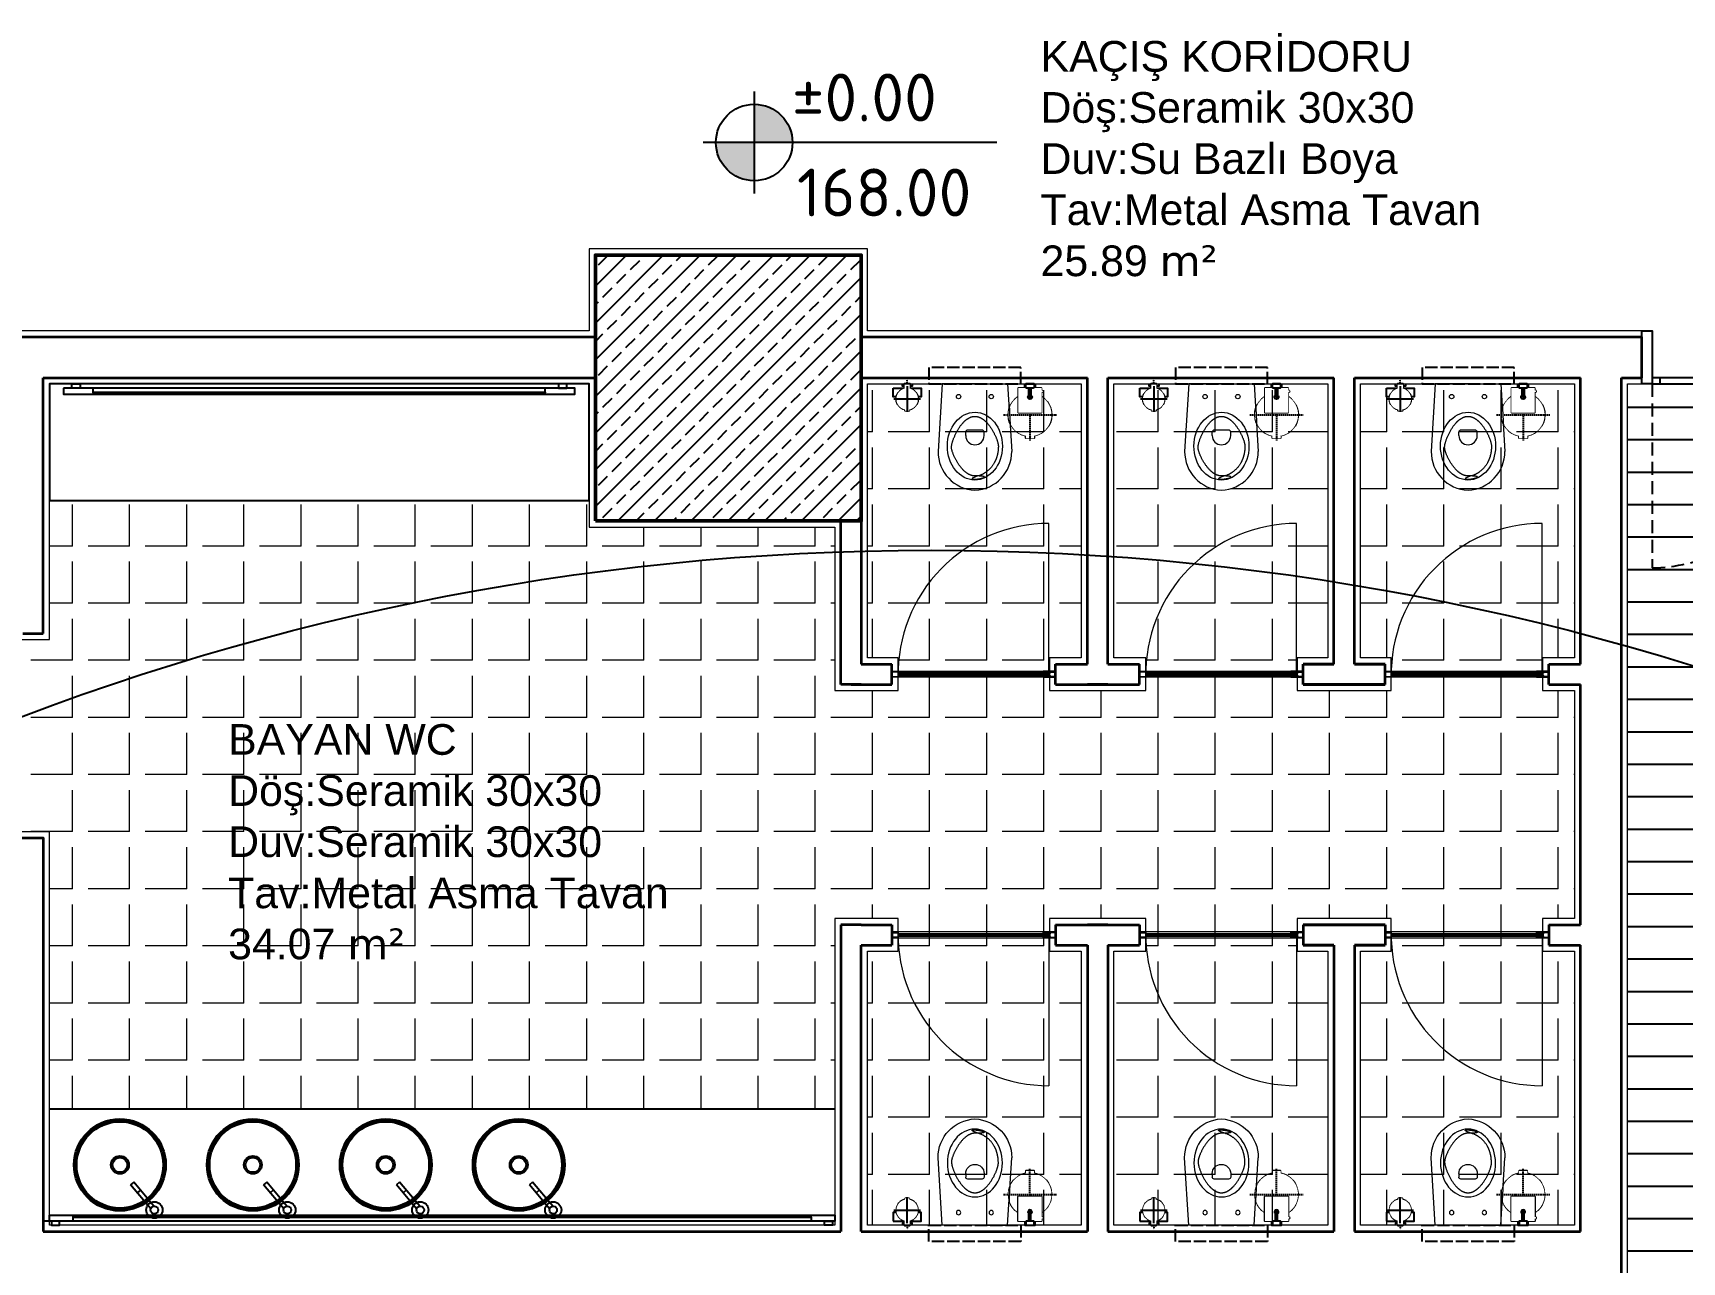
# Model space of a CAD drawing. Header units: millimetres. Extents: x 1443065 to 1517367, y 3763150 to 3779068.
# Drawn here: x 1480009 to 1480815, y 3767604 to 3768205 of the extents above; entities that cross this region are included whole.
import ezdxf
from ezdxf.enums import TextEntityAlignment as Align

# ---------------------------------------------------------------- set-up
doc = ezdxf.new("R2010")
doc.units = ezdxf.units.MM
doc.set_wipeout_variables(frame=1)
for name, pattern in [('ACAD_ISO02W100', [15, 12, -3]), ('HIDDEN', [9.525, 6.35, -3.175]), ('HIDDEN2', [0.1875, 0.125, -0.0625])]:
    doc.linetypes.add(name, pattern=pattern)
for name, color, linetype in [('1 ahsap dograma', 42, 'Continuous'), ('1 vitrifiye', 141, 'Continuous'), ('1-Tefriş', 51, 'Continuous'), ('HATCH 1', 253, 'Continuous'), ('HIDDEN', 124, 'HIDDEN'), ('m-DOG_', 4, 'Continuous'), ('m-TAR_', 8, 'Continuous'), ('m-TAR_duvar', 8, 'Continuous'), ('m-TFR_vitrifiye', 1, 'Continuous'), ('m-YAZ_kot', 7, 'Continuous'), ('SANITARY', 152, 'Continuous'), ('SANITARY 1', 124, 'Continuous')]:
    doc.layers.add(name, color=color, linetype=linetype)
for name, color, linetype, lineweight in [('DUVAR', 2, 'Continuous', 35), ('MAHAL', 52, 'Continuous', 13), ('MERDIVEN', 4, 'Continuous', 20), ('SIVA', 3, 'Continuous', 9), ('tarama', 254, 'Continuous', 5), ('TASIYICI', 170, 'Continuous', 50), ('TEFRIS', 165, 'Continuous', 15)]:
    doc.layers.add(name, color=color, linetype=linetype, lineweight=lineweight)
doc.styles.add('mono', font='isocpeur.ttf')
doc.styles.get("Standard").update_dxf_attribs({"font": 'arial.ttf'})

# ---------------------------------------------------------------- blocks, each defined once
blk = doc.blocks.new('90lık')
at = {"layer": 'm-DOG_', "linetype": 'HIDDEN'}
blk.add_line((-5, 13), (-5, 103), dxfattribs=at)
at = {"layer": 'm-DOG_'}
for p, q in [((-81.23, 10), (-81.23, 13)), ((-8.77, 10), (-8.77, 13))]:
    blk.add_line(p, q, dxfattribs=at)
for points in [[(-90, -13), (-85, -13), (-85, 13), (-90, 13)], [(-5, 13), (-85, 13), (-85, 10), (-5, 10)], [(0, -13), (-5, -13), (-5, 13), (0, 13)]]:
    blk.add_lwpolyline(points, close=True, dxfattribs=at)
at = {"layer": 'm-DOG_', "linetype": 'HIDDEN'}
blk.add_arc((-2.66, 15.66), 87.38, 91.53139, 181.74076, dxfattribs=at)
blk = doc.blocks.new('m-plankot')
h = blk.add_hatch(color=256)
h.paths.add_polyline_path([(0, 0.144), (0, 0), (0.144, 0, 0.414214)])
h.paths.add_polyline_path([(0, -0.144), (0, 0), (-0.144, 0, 0.414214)])
for p, q in [((0, 0.192), (0, -0.192)), ((0.9136, 0), (-0.192, 0))]:
    blk.add_line(p, q)
blk.add_circle((0, 0), 0.144)
blk.add_attdef('INCEKOT', (0.1868, 0.1), '', height=0.18)
blk.add_attdef('KABAKOT', text='', height=0.18).set_placement((0.1868, -0.1), align=Align.TOP_LEFT)
blk = doc.blocks.new('A$C00621B5F')
at = {"layer": 'HATCH 1'}
for points in [[(57, -100), (-57, -100)], [(57, -100.7), (-57, -100.7)], [(57, -102), (-57, -102)], [(57, -104.1), (-57, -104.1)], [(57, -106.7), (-57, -106.7)], [(57, -109.9), (-57, -109.9)], [(57, -114.6), (-57, -114.6)], [(57, -122), (-57, -122)]]:
    blk.add_lwpolyline(points, dxfattribs=at)
at = {"layer": 'SANITARY'}
blk.add_lwpolyline([(-20, -20), (-20, 0), (20, 0), (20, -20), (57, -20), (57, -140), (-57, -140), (-57, -40), (-59, -40, -1), (-59, -32), (-57, -32), (-57, -20)], format="xyb", close=True, dxfattribs=at)
at = {"layer": 'SANITARY 1'}
for points in [[(-20, -20), (-20, -20), (-20, 0), (20, 0), (20, -20), (0, -20)], [(-59, -32), (-57, -32)], [(-59, -40), (-57, -40)], [(-57, -32), (-19.2, -32)], [(-18.6, -40), (-57, -40)], [(-2.3, -52.7), (0, -20), (0, -10), (-20, -10), (-20, -20), (-17.7, -52.7)], [(-0.8, -32), (54, -32), (54, -40), (-1.4, -40)]]:
    blk.add_lwpolyline(points, dxfattribs=at)
blk.add_circle((-10, -62.5), 12.5, dxfattribs=at)
blk.add_arc((-59, -36), 4, 90, 270, dxfattribs=at)
blk.add_wipeout([(-57, -20), (-20, -20), (-20, -10), (-20, 0), (20, 0), (20, -20), (57, -20), (57, -140), (-57, -140), (-57, -40), (-59, -40), (-59.7, -39.9), (-60.4, -39.8), (-61, -39.5), (-61.5, -39.1), (-61.8, -38.8), (-62.2, -38.3), (-62.5, -38), (-62.8, -37.3), (-62.9, -36.7), (-63, -36), (-62.9, -35.2), (-62.7, -34.6), (-62.5, -34), (-62.1, -33.5), (-61.7, -33), (-61.2, -32.7), (-60.7, -32.4), (-60.1, -32.1), (-59.7, -32.1), (-59, -32), (-57, -32)]).dxf.layer = 'SANITARY 1'
blk = doc.blocks.new('A$C34477918')
at = {"layer": 'SANITARY'}
blk.add_lwpolyline([(-48, 25), (0, 25), (0, -25), (-48, -25, -0.804346), (-253.1, -20), (-265, -20), (-265, 20), (-253, 20, -0.804515), (-48, 25)], format="xyb", close=True, dxfattribs=at)
at = {"layer": 'SANITARY 1'}
blk.add_lwpolyline([(-265, 20), (-253, 20, 0.087238), (-253.1, -20), (-265, -20)], format="xyb", close=True, dxfattribs=at)
blk.add_lwpolyline([(-48, 25, 0.784465), (-48.1, 25), (0, 25), (0, -25), (-48.1, -25)], format="xyb", dxfattribs=at)
blk.add_arc((-150, 0), 105, 346.22585, 13.77415, dxfattribs=at)
at = {"color": 124}
for points in [[(-253, 20), (-253.7, 15.7), (-254.2, 11.6), (-254.7, 7.6), (-254.7, 4.1), (-255, 0), (-255, -3), (-254.8, -6.5), (-254.4, -9.6), (-253.8, -14.3), (-253.5, -17.3), (-253.1, -20), (-265, -20), (-265, 20)], [(-48, 25), (-47, 19.3), (-45.8, 12.9), (-45.4, 6.5), (-45, 0), (-45.4, -6.5), (-45.7, -12), (-46.5, -17.5), (-48, -25), (0, -25), (0, 25)]]:
    blk.add_wipeout(points, dxfattribs=at).dxf.layer = 'SANITARY'
at = {"color": 21}
blk.add_wipeout([(-45, 0), (-45.8, 12.9), (-48.2, 25.6), (-52.1, 37.9), (-57.5, 49.7), (-64.3, 60.7), (-72.4, 70.7), (-81.7, 79.7), (-92, 87.5), (-103.2, 94), (-115.1, 99), (-127.5, 102.6), (-140.3, 104.6), (-153.2, 105), (-166.1, 103.8), (-178.7, 101), (-190.9, 96.7), (-202.5, 90.9), (-213.3, 83.8), (-223.1, 75.4), (-231.8, 65.8), (-239.3, 55.3), (-245.4, 43.9), (-250.1, 31.8), (-253.2, 19.3), (-254.8, 6.5), (-254.8, -6.5), (-253.2, -19.3), (-250.1, -31.8), (-245.4, -43.9), (-239.3, -55.3), (-231.8, -65.8), (-223.1, -75.4), (-213.3, -83.8), (-202.5, -90.9), (-190.9, -96.7), (-178.7, -101), (-166.1, -103.8), (-153.2, -105), (-140.3, -104.6), (-127.5, -102.6), (-115.1, -99), (-103.2, -94), (-92, -87.5), (-81.7, -79.7), (-72.4, -70.7), (-64.3, -60.7), (-57.5, -49.7), (-52.1, -37.9), (-48.2, -25.6), (-45.8, -12.9)], dxfattribs=at).dxf.layer = 'SANITARY'
at = {"layer": 'HIDDEN'}
for points in [[(-150, 130), (-150, -130)], [(-24, 0), (-276, 0)]]:
    blk.add_lwpolyline(points, dxfattribs=at)
blk = doc.blocks.new('A$C168D751E')
blk.add_wipeout([(0, 0), (17, 0), (17.6, -0.1), (18.2, -0.2), (18.6, -0.5), (19, -0.8), (19.4, -1.2), (19.6, -1.5), (19.8, -2), (19.9, -2.4), (20, -3), (20, -3.6), (20, -15), (56.3, -15), (57.2, -13.7), (58.8, -12.1), (60.2, -11.2), (62, -10.5), (63.3, -10.1), (65, -10), (66.2, -10.1), (68.2, -10.5), (69.7, -11.2), (71, -12), (72.1, -13), (73.1, -14.1), (73.8, -15.2), (74.3, -16.2), (74.7, -17.4), (75, -19), (75, -20.9), (74.7, -22.6), (74, -24.5), (72.9, -26.1), (71.8, -27.3), (70.6, -28.3), (69.4, -29), (68, -29.6), (66.6, -29.9), (65, -30), (63.5, -29.9), (62.2, -29.6), (60.9, -29.1), (59.6, -28.4), (58.8, -27.8), (57.9, -27.1), (57.3, -26.4), (56.8, -25.7), (56.3, -25), (20, -25), (20, -37), (19.7, -38.3), (19.1, -39.1), (18.3, -39.7), (17.7, -39.9), (17, -40), (0, -40)]).dxf.layer = 'SANITARY 1'
at = {"layer": 'SANITARY'}
blk.add_lwpolyline([(0, 0), (0, -40), (17, -40, 0.391502), (20, -37), (20, -25), (56.3, -25, 3.732498), (56.3, -15), (20, -15), (20, -3.6, 0.457252), (17, 0)], format="xyb", close=True, dxfattribs=at)
at = {"layer": 'SANITARY 1'}
blk.add_lwpolyline([(17, 0), (0, 0), (0, -40), (17, -40, 0.414214), (20, -37), (20, -3, 0.414214)], format="xyb", close=True, dxfattribs=at)
for points in [[(20, -15), (56.3, -15)], [(20, -25), (56.3, -25)]]:
    blk.add_lwpolyline(points, dxfattribs=at)
blk.add_circle((65, -20), 5, dxfattribs=at)
blk.add_arc((65, -20), 10, 209.99657, 150.00343, dxfattribs=at)
blk = doc.blocks.new('wc k')
at = {"layer": '1-Tefriş', "linetype": 'HIDDEN2', "ltscale": 0.5}
blk.add_line((431501.05, 73803.41, 1380.72), (431492.05, 73803.41, 1380.72), dxfattribs=at)
at = {"layer": '1-Tefriş'}
for points, elevation in [([(431494.05, 73800.91), (431495.05, 73800.91), (431495.05, 73805.71), (431494.05, 73805.71)], 0), ([(431495.05, 73802.21), (431497.05, 73802.21), (431497.05, 73804.61), (431495.05, 73804.61)], 0), ([(431496.05, 73810.21), (431496.05, 73804.61)], 1380.72), ([(431496.05, 73802.21), (431496.05, 73796.61), (431500.25, 73796.61), (431500.25, 73810.21), (431496.05, 73810.21)], 1380.72)]:
    blk.add_lwpolyline(points, dxfattribs=dict(at, elevation=elevation))
blk = doc.blocks.new('klozet2')
at = {"layer": '1 vitrifiye', "color": 4, "linetype": 'Continuous', "lineweight": 0}
for p, q in [((0, 16), (-33, 18)), ((0, 0), (0, 16)), ((-25.28, 4.5), (-23.56, 4.5)), ((-22.56, -3.5), (-22.56, 3.5)), ((-25.28, -4.5), (-23.56, -4.5))]:
    blk.add_line(p, q, dxfattribs=at)
for centre in [(-6.2, 8), (-6.2, -8)]:
    blk.add_circle(centre, 1.07, dxfattribs=at)
for centre, radius, start, end in [((-33.14, -0.88), 18.88, 89.56564, 177.33804), ((-25.28, 0), 4.5, 90, 180), ((-25.28, 0), 4.5, 180, 270), ((-23.56, 3.5), 1, 0, 90), ((-33.14, 0.88), 18.88, 182.66196, 270.43436), ((-23.56, -3.5), 1, 270, 0)]:
    blk.add_arc(centre, radius, start, end, dxfattribs=at)
at = {"layer": '1-Tefriş', "xscale": -1}
blk.add_blockref('wc k', (431493.99, -73770.29, -1380.72), dxfattribs=at)
at = {"layer": 'SANITARY', "color": 65, "xscale": 0.1, "yscale": 0.1, "zscale": 0.1, "rotation": 359.9999658251877}
blk.add_blockref('A$C34477918', (-0.06, -26.93), dxfattribs=at)
at = {"layer": '1 vitrifiye', "color": 4, "linetype": 'Continuous', "lineweight": 0}
blk.add_line((0, 0), (0, -16), dxfattribs=at)
blk.add_ellipse((-30.43, 0), major_axis=(-16.57, 0.06), ratio=0.812391, dxfattribs=at)
at = {"layer": 'TEFRIS', "color": 4, "linetype": 'Continuous'}
blk.add_lwpolyline([(-45, 0), (-45, 0.14), (-44.99, 0.29), (-44.98, 0.43), (-44.97, 0.57), (-44.95, 0.71), (-44.93, 0.86), (-44.91, 1), (-44.88, 1.14), (-44.85, 1.28), (-44.81, 1.42), (-44.78, 1.56), (-44.73, 1.7), (-44.69, 1.83), (-44.64, 1.97), (-44.59, 2.11), (-44.54, 2.25), (-44.48, 2.38), (-44.42, 2.52), (-44.36, 2.65), (-44.29, 2.79), (-44.22, 2.92), (-44.15, 3.06), (-44.07, 3.19), (-44, 3.32), (-43.92, 3.45), (-43.83, 3.59), (-43.75, 3.72), (-43.66, 3.85), (-43.57, 3.98), (-43.48, 4.1), (-43.38, 4.23), (-43.29, 4.36), (-43.19, 4.48), (-43.09, 4.61), (-42.98, 4.74), (-42.88, 4.86), (-42.77, 4.98), (-42.66, 5.11), (-42.43, 5.35), (-42.2, 5.59), (-41.96, 5.82), (-41.71, 6.06), (-41.46, 6.29), (-41.2, 6.51), (-40.94, 6.73), (-40.67, 6.95), (-40.4, 7.16), (-40.12, 7.37), (-39.84, 7.58), (-39.56, 7.78), (-39.27, 7.98), (-38.99, 8.17), (-38.69, 8.36), (-38.4, 8.54), (-38.11, 8.72), (-37.81, 8.9), (-37.52, 9.07), (-37.23, 9.23), (-36.93, 9.39), (-36.64, 9.54), (-36.35, 9.69), (-36.06, 9.84), (-35.77, 9.98), (-35.48, 10.11), (-35.2, 10.24), (-34.92, 10.36), (-34.65, 10.47), (-34.38, 10.58), (-34.11, 10.69), (-33.85, 10.78), (-33.59, 10.87), (-33.34, 10.96), (-33.1, 11.04), (-32.86, 11.11), (-32.63, 11.17), (-32.41, 11.23), (-32.2, 11.29), (-31.99, 11.33), (-31.79, 11.37), (-31.61, 11.4), (-31.43, 11.42), (-31.26, 11.44), (-31.1, 11.45), (-30.94, 11.45), (-30.77, 11.45), (-30.59, 11.43), (-30.39, 11.41), (-30.19, 11.38), (-29.97, 11.35), (-29.75, 11.31), (-29.51, 11.26), (-29.27, 11.2), (-29.01, 11.14), (-28.75, 11.07), (-28.48, 11), (-28.21, 10.91), (-27.93, 10.82), (-27.64, 10.73), (-27.34, 10.63), (-27.05, 10.52), (-26.74, 10.41), (-26.43, 10.29), (-26.12, 10.16), (-25.81, 10.03), (-25.49, 9.89), (-25.17, 9.75), (-24.85, 9.6), (-24.52, 9.44), (-24.2, 9.28), (-23.87, 9.12), (-23.55, 8.95), (-23.22, 8.77), (-22.9, 8.59), (-22.58, 8.41), (-22.26, 8.21), (-21.94, 8.02), (-21.63, 7.82), (-21.31, 7.61), (-21.01, 7.4), (-20.7, 7.19), (-20.4, 6.97), (-20.11, 6.75), (-19.82, 6.52), (-19.54, 6.29), (-19.27, 6.05), (-19, 5.81), (-18.87, 5.69), (-18.74, 5.57), (-18.61, 5.45), (-18.49, 5.32), (-18.36, 5.2), (-18.24, 5.07), (-18.12, 4.94), (-18.01, 4.81), (-17.89, 4.69), (-17.78, 4.56), (-17.67, 4.43), (-17.57, 4.29), (-17.46, 4.16), (-17.36, 4.03), (-17.26, 3.89), (-17.17, 3.76), (-17.08, 3.62), (-16.99, 3.49), (-16.9, 3.35), (-16.82, 3.21), (-16.74, 3.07), (-16.66, 2.93), (-16.58, 2.79), (-16.51, 2.65), (-16.45, 2.51), (-16.38, 2.37), (-16.32, 2.23), (-16.26, 2.08), (-16.21, 1.94), (-16.16, 1.79), (-16.11, 1.65), (-16.07, 1.5), (-16.03, 1.35), (-15.99, 1.2), (-15.96, 1.06), (-15.94, 0.91), (-15.91, 0.76), (-15.89, 0.61), (-15.88, 0.46), (-15.87, 0.3), (-15.86, 0.15), (-15.86, 0), (-15.86, -0.15), (-15.87, -0.3), (-15.88, -0.44), (-15.89, -0.59), (-15.91, -0.73), (-15.93, -0.88), (-15.96, -1.02), (-15.99, -1.17), (-16.02, -1.31), (-16.06, -1.46), (-16.1, -1.6), (-16.14, -1.74), (-16.19, -1.88), (-16.24, -2.02), (-16.29, -2.17), (-16.35, -2.31), (-16.41, -2.44), (-16.47, -2.58), (-16.54, -2.72), (-16.61, -2.86), (-16.68, -3), (-16.76, -3.13), (-16.83, -3.27), (-16.92, -3.4), (-17, -3.54), (-17.09, -3.67), (-17.18, -3.8), (-17.27, -3.93), (-17.36, -4.07), (-17.46, -4.2), (-17.56, -4.33), (-17.66, -4.45), (-17.77, -4.58), (-17.88, -4.71), (-17.98, -4.84), (-18.1, -4.96), (-18.21, -5.09), (-18.32, -5.21), (-18.44, -5.33), (-18.56, -5.46), (-18.81, -5.7), (-19.06, -5.94), (-19.32, -6.17), (-19.58, -6.4), (-19.86, -6.63), (-20.13, -6.85), (-20.41, -7.07), (-20.7, -7.28), (-20.99, -7.49), (-21.29, -7.7), (-21.58, -7.9), (-21.88, -8.1), (-22.19, -8.29), (-22.49, -8.48), (-22.8, -8.66), (-23.11, -8.84), (-23.42, -9.01), (-23.73, -9.18), (-24.03, -9.34), (-24.34, -9.5), (-24.65, -9.65), (-24.96, -9.8), (-25.26, -9.94), (-25.56, -10.07), (-25.86, -10.2), (-26.16, -10.33), (-26.45, -10.45), (-26.74, -10.56), (-27.02, -10.66), (-27.3, -10.76), (-27.57, -10.86), (-27.84, -10.94), (-28.1, -11.03), (-28.35, -11.1), (-28.6, -11.17), (-28.84, -11.23), (-29.07, -11.28), (-29.29, -11.33), (-29.51, -11.37), (-29.71, -11.4), (-29.91, -11.43), (-30.09, -11.45), (-30.27, -11.46), (-30.43, -11.46), (-30.65, -11.46), (-30.88, -11.46), (-31.12, -11.45), (-31.36, -11.44), (-31.59, -11.43), (-31.83, -11.41), (-32.06, -11.39), (-32.29, -11.37), (-32.51, -11.35), (-32.73, -11.33), (-32.96, -11.3), (-33.17, -11.27), (-33.39, -11.24), (-33.6, -11.2), (-33.81, -11.17), (-34.02, -11.13), (-34.23, -11.09), (-34.43, -11.04), (-34.63, -11), (-34.83, -10.95), (-35.02, -10.9), (-35.22, -10.85), (-35.41, -10.8), (-35.59, -10.75), (-35.78, -10.69), (-35.96, -10.63), (-36.15, -10.57), (-36.32, -10.51), (-36.5, -10.45), (-36.67, -10.38), (-36.85, -10.32), (-37.02, -10.25), (-37.18, -10.18), (-37.35, -10.11), (-37.51, -10.04), (-37.67, -9.96), (-37.83, -9.89), (-37.99, -9.81), (-38.14, -9.74), (-38.29, -9.66), (-38.44, -9.58), (-38.59, -9.5), (-38.88, -9.33), (-39.16, -9.16), (-39.43, -8.99), (-39.69, -8.82), (-39.94, -8.64), (-40.19, -8.46), (-40.43, -8.27), (-40.66, -8.09), (-40.88, -7.9), (-41.1, -7.71), (-41.31, -7.52), (-41.51, -7.33), (-41.7, -7.14), (-41.88, -6.95), (-42.06, -6.76), (-42.23, -6.57), (-42.4, -6.38), (-42.55, -6.19), (-42.7, -6), (-42.85, -5.82), (-42.98, -5.64), (-43.12, -5.46), (-43.24, -5.28), (-43.36, -5.1), (-43.47, -4.93), (-43.58, -4.77), (-43.68, -4.6), (-43.77, -4.45), (-43.86, -4.29), (-43.94, -4.14), (-44.02, -4), (-44.09, -3.86), (-44.22, -3.61), (-44.32, -3.38), (-44.41, -3.18), (-44.48, -3.01), (-44.53, -2.87), (-44.56, -2.78), (-44.76, -2.17), (-44.95, -1.61), (-45.12, -1.11), (-45.29, -0.65), (-45.44, -0.25), (-45.58, 0.1), (-45.65, 0.26), (-45.71, 0.41), (-45.78, 0.54), (-45.84, 0.67), (-45.89, 0.78), (-45.95, 0.89), (-46, 0.98), (-46.05, 1.06), (-46.1, 1.14), (-46.14, 1.2), (-46.19, 1.26), (-46.23, 1.3), (-46.26, 1.34), (-46.3, 1.37), (-46.33, 1.39), (-46.37, 1.4), (-46.4, 1.41), (-46.42, 1.4), (-46.45, 1.39), (-46.47, 1.37), (-46.5, 1.35), (-46.52, 1.32), (-46.54, 1.28), (-46.55, 1.23), (-46.57, 1.18), (-46.58, 1.12), (-46.59, 1.06), (-46.6, 0.99), (-46.61, 0.92), (-46.62, 0.84), (-46.62, 0.66), (-46.63, 0.47), (-46.62, 0.27), (-46.61, 0.05), (-46.6, -0.18), (-46.58, -0.42), (-46.56, -0.67), (-46.53, -0.93), (-46.5, -1.19), (-46.46, -1.46), (-46.42, -1.72), (-46.38, -1.99), (-46.33, -2.25), (-46.28, -2.51), (-46.23, -2.76), (-46.18, -3), (-46.13, -3.24), (-46.07, -3.46), (-46.01, -3.67), (-45.96, -3.86), (-45.9, -4.04), (-45.84, -4.2), (-45.81, -4.27), (-45.78, -4.34), (-45.75, -4.4), (-45.72, -4.45), (-45.69, -4.5), (-45.66, -4.55), (-45.63, -4.58), (-45.6, -4.61), (-45.57, -4.63), (-45.55, -4.65), (-45.52, -4.66), (-45.49, -4.66), (-45.46, -4.65), (-45.44, -4.63), (-45.41, -4.61), (-45.38, -4.58), (-45.36, -4.54), (-45.33, -4.49), (-45.31, -4.43), (-45.29, -4.36), (-45.26, -4.28), (-45.24, -4.19), (-45.22, -4.09), (-45.2, -3.98), (-45.18, -3.87), (-45.16, -3.74), (-45.14, -3.59), (-45.13, -3.44), (-45.11, -3.28), (-45.09, -3.1), (-45.07, -2.71), (-45.04, -2.28), (-45.02, -1.79), (-45.01, -1.25), (-45, -0.65), (-45, 0)], close=True, dxfattribs=at)
at = {"layer": 'SANITARY', "color": 65}
for name, p, xscale, yscale, zscale, rotation in [('A$C34477918', (0.14, 33.12, -1380.72), 0.05, 0.05, 0.05, 359.9999658251877), ('A$C00621B5F', (0, -26.93), -0.1, 0.1, 0.1, 269.9999658251876)]:
    blk.add_blockref(name, p, dxfattribs=dict(at, xscale=xscale, yscale=yscale, zscale=zscale, rotation=rotation))
at = {"layer": '1 vitrifiye', "color": 4, "linetype": 'Continuous', "lineweight": 0}
blk.add_line((0, -16), (-33, -18), dxfattribs=at)
at = {"layer": 'SANITARY', "color": 124, "xscale": -0.1, "yscale": 0.1, "zscale": 0.1}
blk.add_blockref('A$C168D751E', (0, -24.93), dxfattribs=at)
at = {"layer": '1 vitrifiye', "color": 4, "linetype": 'ACAD_ISO02W100', "ltscale": 0.5}
blk.add_lwpolyline([(0, -22.5), (8, -22.5), (8, 22.5), (0, 22.5)], close=True, dxfattribs=at)

msp = doc.modelspace()

# ---------------------------------------------------------------- hatches: boundary and pattern name
at = {"layer": 'm-TAR_'}
h = msp.add_hatch(dxfattribs=at)
h.set_pattern_fill('LINE', color=256, scale=5)
h.set_pattern_definition([(0, (-13755.824, -59043.389), (0, 15.875), [])])
h.paths.add_polyline_path([(1480788.73, 3768033.58), (1480788.73, 3767259.58), (1481183.93, 3767259.58), (1481183.93, 3767299.58), (1481281.93, 3767299.58), (1481281.93, 3767993.58), (1481183.93, 3767993.58), (1481183.93, 3768033.58)])
at = {"layer": 'm-TAR_duvar'}
h = msp.add_hatch(dxfattribs=at)
h.set_pattern_fill('ANSI33', color=256, scale=2)
h.set_pattern_definition([(45, (57622.096, -88714.948), (-8.98025612, 8.98025612), []), (45, (57631.076, -88714.948), (-8.98025612, 8.98025612), [6.35, -3.175])])
h.paths.add_polyline_path([(1480284.05, 3767966.6), (1480414.05, 3767966.6), (1480414.04, 3768096.6), (1480284.05, 3768096.6)])

# ---------------------------------------------------------------- linework, layer by layer
at = {"layer": '1 ahsap dograma', "linetype": 'ByBlock'}
msp.add_line((1480274.05, 3768036.58), (1480024.05, 3768036.58), dxfattribs=at)
at = {"layer": 'DUVAR'}
for p, q in [((1479694.05, 3768056.58), (1480284.05, 3768056.58)), ((1480414.05, 3768056.58), (1480795.73, 3768056.58)), ((1480795.73, 3768036.58), (1480795.73, 3768056.58)), ((1480014.05, 3768036.58), (1480284.05, 3768036.58)), ((1480014.05, 3767911.58), (1480014.05, 3768036.58)), ((1480414.05, 3768036.58), (1480524.61, 3768036.58)), ((1480524.61, 3767896.58), (1480524.61, 3768036.58)), ((1480534.61, 3768036.58), (1480645.17, 3768036.58)), ((1480534.61, 3767896.58), (1480534.61, 3768036.58)), ((1480645.17, 3767896.58), (1480645.17, 3768036.58)), ((1480655.17, 3768036.58), (1480765.73, 3768036.58)), ((1480655.17, 3767896.58), (1480655.17, 3768036.58)), ((1480765.73, 3767896.58), (1480765.73, 3768036.58)), ((1480785.73, 3768036.58), (1480795.73, 3768036.58)), ((1480785.73, 3767256.58), (1480785.73, 3768036.58)), ((1480404.05, 3767886.58), (1480404.05, 3767966.6)), ((1480414.05, 3767966.6), (1480414.05, 3767896.58)), ((1480414.05, 3767896.58), (1480429.05, 3767896.58)), ((1480414.05, 3767896.58), (1480429.05, 3767896.58)), ((1480429.05, 3767886.58), (1480429.05, 3767896.58)), ((1480429.05, 3767886.58), (1480429.05, 3767896.58)), ((1480509.05, 3767886.58), (1480509.05, 3767896.58)), ((1480509.05, 3767896.58), (1480524.61, 3767896.58)), ((1480509.05, 3767886.58), (1480509.05, 3767896.58)), ((1480509.05, 3767896.58), (1480524.61, 3767896.58)), ((1480534.61, 3767896.58), (1480550.17, 3767896.58)), ((1480534.61, 3767896.58), (1480550.17, 3767896.58)), ((1480550.17, 3767886.58), (1480550.17, 3767896.58)), ((1480550.17, 3767886.58), (1480550.17, 3767896.58)), ((1480645.17, 3767896.58), (1480630.17, 3767896.58)), ((1480630.17, 3767886.58), (1480630.17, 3767896.58)), ((1480630.17, 3767896.58), (1480645.17, 3767896.58)), ((1480645.17, 3767896.58), (1480630.17, 3767896.58)), ((1480630.17, 3767886.58), (1480630.17, 3767896.58)), ((1480630.17, 3767896.58), (1480645.17, 3767896.58)), ((1480670.17, 3767896.58), (1480655.17, 3767896.58)), ((1480655.17, 3767896.58), (1480670.17, 3767896.58)), ((1480670.17, 3767896.58), (1480655.17, 3767896.58)), ((1480655.17, 3767896.58), (1480670.17, 3767896.58)), ((1480670.17, 3767886.58), (1480670.17, 3767896.58)), ((1480670.17, 3767886.58), (1480670.17, 3767896.58)), ((1480750.17, 3767886.58), (1480750.17, 3767896.58)), ((1480750.17, 3767896.58), (1480765.73, 3767896.58)), ((1480750.17, 3767886.58), (1480750.17, 3767896.58)), ((1480414.05, 3767886.58), (1480404.05, 3767886.58)), ((1480414.05, 3767886.58), (1480404.05, 3767886.58)), ((1480414.05, 3767886.58), (1480404.05, 3767886.58)), ((1480409.05, 3767886.58), (1480414.05, 3767886.58)), ((1480414.05, 3767886.58), (1480429.05, 3767886.58)), ((1480414.05, 3767886.58), (1480429.05, 3767886.58)), ((1480509.05, 3767886.58), (1480550.17, 3767886.58)), ((1480509.05, 3767886.58), (1480550.17, 3767886.58)), ((1480524.61, 3767886.58), (1480534.61, 3767886.58)), ((1480534.61, 3767886.58), (1480524.61, 3767886.58)), ((1480534.61, 3767886.58), (1480524.61, 3767886.58)), ((1480645.17, 3767886.58), (1480630.17, 3767886.58)), ((1480630.17, 3767886.58), (1480670.17, 3767886.58)), ((1480645.17, 3767886.58), (1480630.17, 3767886.58)), ((1480630.17, 3767886.58), (1480670.17, 3767886.58)), ((1480645.17, 3767886.58), (1480655.17, 3767886.58)), ((1480655.17, 3767886.58), (1480645.17, 3767886.58)), ((1480645.17, 3767886.58), (1480655.17, 3767886.58)), ((1480655.17, 3767886.58), (1480645.17, 3767886.58)), ((1480645.17, 3767886.58), (1480655.17, 3767886.58)), ((1480670.17, 3767886.58), (1480655.17, 3767886.58)), ((1480670.17, 3767886.58), (1480655.17, 3767886.58)), ((1480750.17, 3767886.58), (1480765.73, 3767886.58)), ((1480765.73, 3767769.1), (1480765.73, 3767886.58)), ((1480414.05, 3767769.1), (1480404.05, 3767769.1)), ((1480404.05, 3767769.1), (1480404.05, 3767759.1)), ((1480414.05, 3767769.1), (1480429.05, 3767769.1)), ((1480429.05, 3767769.1), (1480429.05, 3767759.1)), ((1480509.05, 3767769.1), (1480509.05, 3767759.1)), ((1480509.05, 3767769.1), (1480550.17, 3767769.1)), ((1480534.61, 3767769.1), (1480524.61, 3767769.1)), ((1480550.17, 3767769.1), (1480550.17, 3767759.1)), ((1480645.17, 3767769.1), (1480630.17, 3767769.1)), ((1480630.17, 3767769.1), (1480630.17, 3767759.1)), ((1480630.17, 3767769.1), (1480670.17, 3767769.1)), ((1480655.17, 3767769.1), (1480645.17, 3767769.1)), ((1480645.17, 3767769.1), (1480655.17, 3767769.1)), ((1480670.17, 3767769.1), (1480655.17, 3767769.1)), ((1480670.17, 3767769.1), (1480670.17, 3767759.1)), ((1480750.17, 3767769.1), (1480750.17, 3767759.1)), ((1480750.17, 3767769.1), (1480765.73, 3767769.1)), ((1480404.05, 3767759.1), (1480404.05, 3767619.1)), ((1480414.05, 3767619.1), (1480414.05, 3767759.1)), ((1480414.05, 3767759.1), (1480429.05, 3767759.1)), ((1480509.05, 3767759.1), (1480524.61, 3767759.1)), ((1480524.61, 3767759.1), (1480524.61, 3767619.1)), ((1480534.61, 3767759.1), (1480534.61, 3767619.1)), ((1480534.61, 3767759.1), (1480550.17, 3767759.1)), ((1480645.17, 3767759.1), (1480630.17, 3767759.1)), ((1480630.17, 3767759.1), (1480645.17, 3767759.1)), ((1480645.17, 3767759.1), (1480645.17, 3767619.1)), ((1480655.17, 3767759.1), (1480655.17, 3767619.1)), ((1480670.17, 3767759.1), (1480655.17, 3767759.1)), ((1480655.17, 3767759.1), (1480670.17, 3767759.1)), ((1480750.17, 3767759.1), (1480765.73, 3767759.1)), ((1480765.73, 3767619.1), (1480765.73, 3767759.1)), ((1480014.05, 3767619.1), (1480404.05, 3767619.1)), ((1480014.05, 3767619.1), (1480404.05, 3767619.1)), ((1480414.05, 3767619.1), (1480524.61, 3767619.1)), ((1480534.61, 3767619.1), (1480645.17, 3767619.1)), ((1480655.17, 3767619.1), (1480765.73, 3767619.1))]:
    msp.add_line(p, q, dxfattribs=at)
for points in [[(1480004.05, 3767911.58), (1480014.05, 3767911.58)], [(1479854.05, 3767811.58), (1480014.05, 3767811.58), (1480014.05, 3767619.1)]]:
    msp.add_lwpolyline(points, dxfattribs=at)
at = {"layer": 'm-TFR_vitrifiye'}
for p, q in [((1480038.55, 3768029.58), (1480038.55, 3768031.58)), ((1480039.05, 3768028.58), (1480259.05, 3768028.58)), ((1480259.55, 3768029.58), (1480259.55, 3768031.58)), ((1480017.05, 3767976.58), (1480281.05, 3767976.58)), ((1480017.05, 3767679.1), (1480401.05, 3767679.1)), ((1480058.34, 3767643.11), (1480056.81, 3767641.83)), ((1480066.64, 3767630.11), (1480056.81, 3767641.83)), ((1480068.17, 3767631.4), (1480058.34, 3767643.11)), ((1480061.56, 3767639.28), (1480060.02, 3767638)), ((1480123.34, 3767643.11), (1480121.81, 3767641.83)), ((1480131.64, 3767630.11), (1480121.81, 3767641.83)), ((1480133.17, 3767631.4), (1480123.34, 3767643.11)), ((1480126.56, 3767639.28), (1480125.02, 3767638)), ((1480188.34, 3767643.11), (1480186.81, 3767641.83)), ((1480196.64, 3767630.11), (1480186.81, 3767641.83)), ((1480198.17, 3767631.4), (1480188.34, 3767643.11)), ((1480191.56, 3767639.28), (1480190.02, 3767638)), ((1480253.34, 3767643.11), (1480251.81, 3767641.83)), ((1480261.64, 3767630.11), (1480251.81, 3767641.83)), ((1480263.17, 3767631.4), (1480253.34, 3767643.11)), ((1480256.56, 3767639.28), (1480255.02, 3767638)), ((1480401.05, 3767624.1), (1480014.05, 3767624.1)), ((1480028.55, 3767626.1), (1480028.55, 3767624.1)), ((1480029.05, 3767627.1), (1480389.05, 3767627.1)), ((1480389.55, 3767626.1), (1480389.55, 3767624.1))]:
    msp.add_line(p, q, dxfattribs=at)
for points in [[(1480017.05, 3767976.58), (1480281.05, 3767976.58), (1480281.05, 3768033.58), (1480017.05, 3768033.58)], [(1480024.05, 3768031.58), (1480024.05, 3768028.58), (1480039.05, 3768028.58), (1480039.05, 3768029.18), (1480038.55, 3768029.18), (1480038.55, 3768029.58), (1480259.55, 3768029.58), (1480259.55, 3768029.18), (1480259.05, 3768029.18), (1480259.05, 3768028.58), (1480274.05, 3768028.58), (1480274.05, 3768031.58)], [(1480028.05, 3768031.58), (1480028.05, 3768033.58), (1480032.05, 3768033.58), (1480032.05, 3768031.58)], [(1480259.55, 3768029.58), (1480259.55, 3768029.18), (1480038.55, 3768029.18), (1480038.55, 3768029.58)], [(1480270.05, 3768031.58), (1480270.05, 3768033.58), (1480266.05, 3768033.58), (1480266.05, 3768031.58)], [(1480017.05, 3767624.1), (1480017.05, 3767627.1), (1480029.05, 3767627.1), (1480029.05, 3767626.5), (1480028.55, 3767626.5), (1480028.55, 3767626.1), (1480389.55, 3767626.1), (1480389.55, 3767626.5), (1480389.05, 3767626.5), (1480389.05, 3767627.1), (1480401.05, 3767627.1), (1480401.05, 3767624.1)], [(1480018.05, 3767624.1), (1480018.05, 3767622.1), (1480022.05, 3767622.1), (1480022.05, 3767624.1)], [(1480389.55, 3767626.1), (1480389.55, 3767626.5), (1480028.55, 3767626.5), (1480028.55, 3767626.1)], [(1480400.05, 3767624.1), (1480400.05, 3767622.1), (1480396.05, 3767622.1), (1480396.05, 3767624.1)]]:
    msp.add_lwpolyline(points, close=True, dxfattribs=at)
for centre, radius in [((1480051.55, 3767651.6), 22.5), ((1480051.55, 3767651.6), 21.8), ((1480051.55, 3767651.6), 21.1), ((1480116.55, 3767651.6), 22.5), ((1480116.55, 3767651.6), 21.8), ((1480116.55, 3767651.6), 21.1), ((1480181.55, 3767651.6), 22.5), ((1480181.55, 3767651.6), 21.8), ((1480181.55, 3767651.6), 21.1), ((1480246.55, 3767651.6), 22.5), ((1480246.55, 3767651.6), 21.8), ((1480246.55, 3767651.6), 21.1), ((1480051.55, 3767651.6), 4.4), ((1480051.55, 3767651.6), 3.62), ((1480116.55, 3767651.6), 4.4), ((1480116.55, 3767651.6), 3.62), ((1480181.55, 3767651.6), 4.4), ((1480181.55, 3767651.6), 3.62), ((1480246.55, 3767651.6), 4.4), ((1480246.55, 3767651.6), 3.62), ((1480068.41, 3767629.55), 4), ((1480068.41, 3767629.55), 1.86), ((1480133.41, 3767629.55), 4), ((1480133.41, 3767629.55), 1.86), ((1480198.41, 3767629.55), 4), ((1480198.41, 3767629.55), 1.86), ((1480263.41, 3767629.55), 4), ((1480263.41, 3767629.55), 1.86)]:
    msp.add_circle(centre, radius, dxfattribs=at)
at = {"layer": 'MERDIVEN'}
for p, q in [((1480505.8, 3767891.8, 0), (1480505.8, 3767965.35, 0)), ((1480626.92, 3767891.8, 0), (1480626.92, 3767965.35, 0)), ((1480746.92, 3767891.8, 0), (1480746.92, 3767965.35, 0)), ((1480431.55, 3767892.63, 0), (1480431.55, 3767893.03, 0)), ((1480431.55, 3767890.13, 0), (1480431.55, 3767890.53, 0)), ((1480506.05, 3767893.03, 0), (1480506.05, 3767892.63, 0)), ((1480506.05, 3767890.53, 0), (1480506.05, 3767890.13, 0)), ((1480552.67, 3767892.63, 0), (1480552.67, 3767893.03, 0)), ((1480552.67, 3767890.13, 0), (1480552.67, 3767890.53, 0)), ((1480627.17, 3767893.03, 0), (1480627.17, 3767892.63, 0)), ((1480627.17, 3767890.53, 0), (1480627.17, 3767890.13, 0)), ((1480672.67, 3767892.63, 0), (1480672.67, 3767893.03, 0)), ((1480672.67, 3767890.13, 0), (1480672.67, 3767890.53, 0)), ((1480747.17, 3767893.03, 0), (1480747.17, 3767892.63, 0)), ((1480747.17, 3767890.53, 0), (1480747.17, 3767890.13, 0)), ((1480431.55, 3767765.55, 0), (1480431.55, 3767765.15, 0)), ((1480431.55, 3767763.05, 0), (1480431.55, 3767762.65, 0)), ((1480505.8, 3767763.88, 0), (1480505.8, 3767690.33, 0)), ((1480506.05, 3767765.15, 0), (1480506.05, 3767765.55, 0)), ((1480506.05, 3767762.65, 0), (1480506.05, 3767763.05, 0)), ((1480552.67, 3767765.55, 0), (1480552.67, 3767765.15, 0)), ((1480552.67, 3767763.05, 0), (1480552.67, 3767762.65, 0)), ((1480626.92, 3767763.88, 0), (1480626.92, 3767690.33, 0)), ((1480627.17, 3767765.15, 0), (1480627.17, 3767765.55, 0)), ((1480627.17, 3767762.65, 0), (1480627.17, 3767763.05, 0)), ((1480672.67, 3767765.55, 0), (1480672.67, 3767765.15, 0)), ((1480672.67, 3767763.05, 0), (1480672.67, 3767762.65, 0)), ((1480746.92, 3767763.88, 0), (1480746.92, 3767690.33, 0)), ((1480747.17, 3767765.15, 0), (1480747.17, 3767765.55, 0)), ((1480747.17, 3767762.65, 0), (1480747.17, 3767763.05, 0))]:
    msp.add_line(p, q, dxfattribs=at)
at = {"layer": 'MERDIVEN', "extrusion": (1.50405e-07, -4.38494e-08, 1)}
for p, q in [((1480432.34, 3767892.35, 0), (1480432.05, 3767892.1, 0)), ((1480432.05, 3767891.1, 0), (1480432.05, 3767892.1, 0)), ((1480432.34, 3767890.85, 0), (1480432.05, 3767891.1, 0)), ((1480506.59, 3767892.35, 0), (1480506.3, 3767892.1, 0)), ((1480506.3, 3767891.1, 0), (1480506.3, 3767892.1, 0)), ((1480506.59, 3767890.85, 0), (1480506.3, 3767891.1, 0)), ((1480553.47, 3767892.35, 0), (1480553.17, 3767892.1, 0)), ((1480553.17, 3767891.1, 0), (1480553.17, 3767892.1, 0)), ((1480553.47, 3767890.85, 0), (1480553.17, 3767891.1, 0)), ((1480627.72, 3767892.35, 0), (1480627.42, 3767892.1, 0)), ((1480627.42, 3767891.1, 0), (1480627.42, 3767892.1, 0)), ((1480627.72, 3767890.85, 0), (1480627.42, 3767891.1, 0)), ((1480673.47, 3767892.35, 0), (1480673.17, 3767892.1, 0)), ((1480673.17, 3767891.1, 0), (1480673.17, 3767892.1, 0)), ((1480673.47, 3767890.85, 0), (1480673.17, 3767891.1, 0)), ((1480747.72, 3767892.35, 0), (1480747.42, 3767892.1, 0)), ((1480747.42, 3767891.1, 0), (1480747.42, 3767892.1, 0)), ((1480747.72, 3767890.85, 0), (1480747.42, 3767891.1, 0))]:
    msp.add_line(p, q, dxfattribs=at)
at = {"layer": 'MERDIVEN', "extrusion": (-2.75658e-07, -4.29454e-08, 1)}
for p, q in [((1480505.5, 3767892.35, 0), (1480432.34, 3767892.35, 0)), ((1480432.34, 3767890.85, 0), (1480505.5, 3767890.85, 0)), ((1480626.62, 3767892.35, 0), (1480553.47, 3767892.35, 0)), ((1480553.47, 3767890.85, 0), (1480626.62, 3767890.85, 0)), ((1480746.62, 3767892.35, 0), (1480673.47, 3767892.35, 0)), ((1480673.47, 3767890.85, 0), (1480746.62, 3767890.85, 0))]:
    msp.add_line(p, q, dxfattribs=at)
at = {"layer": 'MERDIVEN', "extrusion": (-1.50405e-07, -4.38494e-08, 1)}
for p, q in [((1480505.5, 3767892.35, 0), (1480505.8, 3767892.1, 0)), ((1480505.5, 3767890.85, 0), (1480505.8, 3767891.1, 0)), ((1480505.8, 3767891.1, 0), (1480505.8, 3767892.1, 0)), ((1480626.62, 3767892.35, 0), (1480626.92, 3767892.1, 0)), ((1480626.62, 3767890.85, 0), (1480626.92, 3767891.1, 0)), ((1480626.92, 3767891.1, 0), (1480626.92, 3767892.1, 0)), ((1480746.62, 3767892.35, 0), (1480746.92, 3767892.1, 0)), ((1480746.62, 3767890.85, 0), (1480746.92, 3767891.1, 0)), ((1480746.92, 3767891.1, 0), (1480746.92, 3767892.1, 0))]:
    msp.add_line(p, q, dxfattribs=at)
at = {"layer": 'MERDIVEN', "extrusion": (1.50405e-07, 4.38494e-08, 1)}
for p, q in [((1480432.34, 3767764.83, 0), (1480432.05, 3767764.58, 0)), ((1480432.05, 3767764.58, 0), (1480432.05, 3767763.58, 0)), ((1480432.34, 3767763.33, 0), (1480432.05, 3767763.58, 0)), ((1480506.59, 3767764.83, 0), (1480506.3, 3767764.58, 0)), ((1480506.3, 3767764.58, 0), (1480506.3, 3767763.58, 0)), ((1480506.59, 3767763.33, 0), (1480506.3, 3767763.58, 0)), ((1480553.47, 3767764.83, 0), (1480553.17, 3767764.58, 0)), ((1480553.17, 3767764.58, 0), (1480553.17, 3767763.58, 0)), ((1480553.47, 3767763.33, 0), (1480553.17, 3767763.58, 0)), ((1480627.72, 3767764.83, 0), (1480627.42, 3767764.58, 0)), ((1480627.42, 3767764.58, 0), (1480627.42, 3767763.58, 0)), ((1480627.72, 3767763.33, 0), (1480627.42, 3767763.58, 0)), ((1480673.47, 3767764.83, 0), (1480673.17, 3767764.58, 0)), ((1480673.17, 3767764.58, 0), (1480673.17, 3767763.58, 0)), ((1480673.47, 3767763.33, 0), (1480673.17, 3767763.58, 0)), ((1480747.72, 3767764.83, 0), (1480747.42, 3767764.58, 0)), ((1480747.42, 3767764.58, 0), (1480747.42, 3767763.58, 0)), ((1480747.72, 3767763.33, 0), (1480747.42, 3767763.58, 0))]:
    msp.add_line(p, q, dxfattribs=at)
at = {"layer": 'MERDIVEN', "extrusion": (-2.75658e-07, 4.29454e-08, 1)}
for p, q in [((1480432.34, 3767764.83, 0), (1480505.5, 3767764.83, 0)), ((1480505.5, 3767763.33, 0), (1480432.34, 3767763.33, 0)), ((1480553.47, 3767764.83, 0), (1480626.62, 3767764.83, 0)), ((1480626.62, 3767763.33, 0), (1480553.47, 3767763.33, 0)), ((1480673.47, 3767764.83, 0), (1480746.62, 3767764.83, 0)), ((1480746.62, 3767763.33, 0), (1480673.47, 3767763.33, 0))]:
    msp.add_line(p, q, dxfattribs=at)
at = {"layer": 'MERDIVEN', "extrusion": (-1.50405e-07, 4.38494e-08, 1)}
for p, q in [((1480505.5, 3767764.83, 0), (1480505.8, 3767764.58, 0)), ((1480505.5, 3767763.33, 0), (1480505.8, 3767763.58, 0)), ((1480505.8, 3767764.58, 0), (1480505.8, 3767763.58, 0)), ((1480626.62, 3767764.83, 0), (1480626.92, 3767764.58, 0)), ((1480626.62, 3767763.33, 0), (1480626.92, 3767763.58, 0)), ((1480626.92, 3767764.58, 0), (1480626.92, 3767763.58, 0)), ((1480746.62, 3767764.83, 0), (1480746.92, 3767764.58, 0)), ((1480746.62, 3767763.33, 0), (1480746.92, 3767763.58, 0)), ((1480746.92, 3767764.58, 0), (1480746.92, 3767763.58, 0))]:
    msp.add_line(p, q, dxfattribs=at)
at = {"layer": 'MERDIVEN', "extrusion": (-1.50062e-07, -4.38554e-08, 1), "elevation": -0.39}
for points in [[(1480432.05, 3767892.63), (1480429.05, 3767892.63), (1480429.05, 3767893.03), (1480432.05, 3767893.03)], [(1480432.05, 3767890.13), (1480429.05, 3767890.13), (1480429.05, 3767890.53), (1480432.05, 3767890.53)], [(1480553.17, 3767892.63), (1480550.17, 3767892.63), (1480550.17, 3767893.03), (1480553.17, 3767893.03)], [(1480553.17, 3767890.13), (1480550.17, 3767890.13), (1480550.17, 3767890.53), (1480553.17, 3767890.53)], [(1480673.17, 3767892.63), (1480670.17, 3767892.63), (1480670.17, 3767893.03), (1480673.17, 3767893.03)], [(1480673.17, 3767890.13), (1480670.17, 3767890.13), (1480670.17, 3767890.53), (1480673.17, 3767890.53)]]:
    msp.add_lwpolyline(points, close=True, dxfattribs=at)
at = {"layer": 'MERDIVEN'}
for points in [[(1480509.05, 3767890.13), (1480429.05, 3767890.13), (1480429.05, 3767893.03), (1480509.05, 3767893.03)], [(1480630.17, 3767890.13), (1480550.17, 3767890.13), (1480550.17, 3767893.03), (1480630.17, 3767893.03)], [(1480750.17, 3767890.13), (1480670.17, 3767890.13), (1480670.17, 3767893.03), (1480750.17, 3767893.03)], [(1480509.05, 3767765.55), (1480429.05, 3767765.55), (1480429.05, 3767762.65), (1480509.05, 3767762.65)], [(1480630.17, 3767765.55), (1480550.17, 3767765.55), (1480550.17, 3767762.65), (1480630.17, 3767762.65)], [(1480750.17, 3767765.55), (1480670.17, 3767765.55), (1480670.17, 3767762.65), (1480750.17, 3767762.65)]]:
    msp.add_lwpolyline(points, close=True, dxfattribs=at)
at = {"layer": 'MERDIVEN', "extrusion": (-2.76e-07, -4.29466e-08, 1), "elevation": -0.57}
for points in [[(1480432.05, 3767891.4), (1480505.8, 3767891.4), (1480505.8, 3767891.8), (1480432.05, 3767891.8)], [(1480553.17, 3767891.4), (1480626.92, 3767891.4), (1480626.92, 3767891.8), (1480553.17, 3767891.8)], [(1480673.17, 3767891.4), (1480746.92, 3767891.4), (1480746.92, 3767891.8), (1480673.17, 3767891.8)]]:
    msp.add_lwpolyline(points, dxfattribs=at)
at = {"layer": 'MERDIVEN', "extrusion": (-1.50748e-07, -4.38506e-08, 1), "elevation": -0.39}
for points in [[(1480503.05, 3767892.63), (1480509.05, 3767892.63), (1480509.05, 3767893.03), (1480503.05, 3767893.03)], [(1480509.05, 3767890.53), (1480503.05, 3767890.53), (1480503.05, 3767890.13), (1480509.05, 3767890.13)], [(1480624.17, 3767892.63), (1480630.17, 3767892.63), (1480630.17, 3767893.03), (1480624.17, 3767893.03)], [(1480630.17, 3767890.53), (1480624.17, 3767890.53), (1480624.17, 3767890.13), (1480630.17, 3767890.13)], [(1480744.17, 3767892.63), (1480750.17, 3767892.63), (1480750.17, 3767893.03), (1480744.17, 3767893.03)], [(1480750.17, 3767890.53), (1480744.17, 3767890.53), (1480744.17, 3767890.13), (1480750.17, 3767890.13)]]:
    msp.add_lwpolyline(points, close=True, dxfattribs=at)
at = {"layer": 'MERDIVEN', "extrusion": (-1.50062e-07, 4.38554e-08, 1), "elevation": -0.06}
for points in [[(1480432.05, 3767765.55), (1480429.05, 3767765.55), (1480429.05, 3767765.15), (1480432.05, 3767765.15)], [(1480432.05, 3767763.05), (1480429.05, 3767763.05), (1480429.05, 3767762.65), (1480432.05, 3767762.65)], [(1480553.17, 3767765.55), (1480550.17, 3767765.55), (1480550.17, 3767765.15), (1480553.17, 3767765.15)], [(1480553.17, 3767763.05), (1480550.17, 3767763.05), (1480550.17, 3767762.65), (1480553.17, 3767762.65)], [(1480673.17, 3767765.55), (1480670.17, 3767765.55), (1480670.17, 3767765.15), (1480673.17, 3767765.15)], [(1480673.17, 3767763.05), (1480670.17, 3767763.05), (1480670.17, 3767762.65), (1480673.17, 3767762.65)]]:
    msp.add_lwpolyline(points, close=True, dxfattribs=at)
at = {"layer": 'MERDIVEN', "extrusion": (-2.76e-07, 4.29466e-08, 1), "elevation": -0.25}
for points in [[(1480432.05, 3767764.28), (1480505.8, 3767764.28), (1480505.8, 3767763.88), (1480432.05, 3767763.88)], [(1480553.17, 3767764.28), (1480626.92, 3767764.28), (1480626.92, 3767763.88), (1480553.17, 3767763.88)], [(1480673.17, 3767764.28), (1480746.92, 3767764.28), (1480746.92, 3767763.88), (1480673.17, 3767763.88)]]:
    msp.add_lwpolyline(points, dxfattribs=at)
at = {"layer": 'MERDIVEN', "extrusion": (-1.50748e-07, 4.38506e-08, 1), "elevation": -0.06}
for points in [[(1480509.05, 3767765.15), (1480503.05, 3767765.15), (1480503.05, 3767765.55), (1480509.05, 3767765.55)], [(1480503.05, 3767763.05), (1480509.05, 3767763.05), (1480509.05, 3767762.65), (1480503.05, 3767762.65)], [(1480630.17, 3767765.15), (1480624.17, 3767765.15), (1480624.17, 3767765.55), (1480630.17, 3767765.55)], [(1480624.17, 3767763.05), (1480630.17, 3767763.05), (1480630.17, 3767762.65), (1480624.17, 3767762.65)], [(1480750.17, 3767765.15), (1480744.17, 3767765.15), (1480744.17, 3767765.55), (1480750.17, 3767765.55)], [(1480744.17, 3767763.05), (1480750.17, 3767763.05), (1480750.17, 3767762.65), (1480744.17, 3767762.65)]]:
    msp.add_lwpolyline(points, close=True, dxfattribs=at)
at = {"layer": 'MERDIVEN'}
for centre, start, end in [((1480505.8, 3767891.6, 0), 90, 181.13841), ((1480626.92, 3767891.6, 0), 90, 181.13841), ((1480746.92, 3767891.6, 0), 90, 181.13841), ((1480505.8, 3767764.08, 0), 178.86159, 270), ((1480626.92, 3767764.08, 0), 178.86159, 270), ((1480746.92, 3767764.08, 0), 178.86159, 270)]:
    msp.add_arc(centre, 73.75, start, end, dxfattribs=at)
at = {"layer": 'SIVA'}
for points in [[(1480795.73, 3768059.58), (1480417.05, 3768059.58), (1480417.04, 3768099.6), (1480281.05, 3768099.6), (1480281.05, 3768059.58), (1479697.05, 3768059.58), (1479697.05, 3768126.58)], [(1480795.73, 3767259.58), (1480788.73, 3767259.58), (1480788.73, 3768033.58), (1480795.73, 3768033.58)]]:
    msp.add_lwpolyline(points, dxfattribs=at)
at = {"layer": 'TASIYICI'}
msp.add_lwpolyline([(1480284.05, 3767966.6), (1480414.05, 3767966.6), (1480414.04, 3768096.6), (1480284.05, 3768096.6)], close=True, dxfattribs=at)

# ---------------------------------------------------------------- block references
at = {"layer": 'm-TFR_vitrifiye', "rotation": 180.0004505974679}
msp.add_blockref('90lık', (1480795.73, 3768046.58), dxfattribs=at)
at = {"layer": 'm-YAZ_kot'}
ref = msp.add_blockref('m-plankot', (1480361.7, 3768151.68), dxfattribs=dict(at, xscale=129.9375, yscale=129.9375, zscale=129.9375))
ref.add_attrib('KABAKOT', '168.00', dxfattribs={"layer": '0', "height": 23.389, "rotation": 0, "style": 'mono'}).set_placement((1480382.61, 3768108.5), align=Align.BOTTOM_LEFT)
ref.add_attrib('INCEKOT', '%%P0.00', dxfattribs={"layer": '0', "height": 23.389, "rotation": 0, "style": 'mono'}).set_placement((1480380.12, 3768154.98), align=Align.BOTTOM_LEFT)

# ---------------------------------------------------------------- texts
at = {"layer": 'MAHAL', "char_height": 15, "width": 225.3249, "attachment_point": 7}
for s, insert in [('{\\f@Arial Unicode MS|b0|i0|c162|p34;KAÇIŞ KORİDORU\\PDöş:Seramik 30x30\\PDuv:Su Bazlı Boya\\PTav:Metal Asma Tavan\\P25.89 \\fVerdana|b0|i0|c162|p34;m²}', (1480501.7, 3768086.09)), ('{\\f@Arial Unicode MS|b0|i0|c162|p34;BAYAN WC\\PDöş:Seramik 30x30\\PDuv:Seramik 30x30\\PTav:Metal Asma Tavan\\P34.07 \\fVerdana|b0|i0|c162|p34;m²}', (1480104.47, 3767751.96))]:
    msp.add_mtext(s, dxfattribs=dict(at, insert=insert))

# ---------------------------------------------------------------- next in the draw order: block references
at = {"layer": '1 vitrifiye', "extrusion": (0, 0, -1), "xscale": -1, "zscale": -1, "rotation": 270}
for p in [(-1480469.61, 3768033.58), (-1480590.17, 3768033.58), (-1480710.73, 3768033.58)]:
    msp.add_blockref('klozet2', p, dxfattribs=at)
at = {"layer": '1 vitrifiye', "extrusion": (0, 0, -1), "zscale": -1, "rotation": 270}
for p in [(-1480469.61, 3767622.1), (-1480590.17, 3767622.1), (-1480710.73, 3767622.1)]:
    msp.add_blockref('klozet2', p, dxfattribs=at)

# ---------------------------------------------------------------- next in the draw order: hatches: boundary and pattern name
at = {"layer": 'tarama'}
h = msp.add_hatch(dxfattribs=at)
h.set_pattern_fill('ANGLE', color=256, scale=4, angle=90, style=0)
h.set_pattern_definition([(90, (-13755.824, -59043.389), (-27.94, 2e-15), [20.32, -7.62]), (180, (-13755.824, -59043.389), (-3e-15, -27.94), [20.32, -7.62])])
h.paths.add_polyline_path([(1479857.05, 3768033.58), (1479857.05, 3767814.58), (1480017.05, 3767814.58), (1480017.05, 3767679.1), (1480401.05, 3767679.1), (1480401.05, 3767772.1), (1480432.05, 3767772.1), (1480432.05, 3767756.1), (1480417.05, 3767756.1), (1480417.05, 3767622.1), (1480521.61, 3767622.1), (1480521.61, 3767756.1), (1480506.05, 3767756.1), (1480506.05, 3767772.1), (1480553.17, 3767772.1), (1480553.17, 3767756.1), (1480537.61, 3767756.1), (1480537.61, 3767622.1), (1480642.17, 3767622.1), (1480642.17, 3767756.1), (1480627.17, 3767756.1), (1480627.17, 3767772.1), (1480673.17, 3767772.1), (1480673.17, 3767756.1), (1480658.17, 3767756.1), (1480658.17, 3767622.1), (1480762.73, 3767622.1), (1480762.73, 3767756.1), (1480747.17, 3767756.1), (1480747.17, 3767772.1), (1480762.73, 3767772.1), (1480762.73, 3767883.58), (1480747.17, 3767883.58), (1480747.17, 3767899.58), (1480762.73, 3767899.58), (1480762.73, 3768033.58), (1480658.17, 3768033.58), (1480658.17, 3767899.58), (1480673.17, 3767899.58), (1480673.17, 3767883.58), (1480627.17, 3767883.58), (1480627.17, 3767899.58), (1480642.17, 3767899.58), (1480642.17, 3768033.58), (1480537.61, 3768033.58), (1480537.61, 3767899.58), (1480553.17, 3767899.58), (1480553.17, 3767883.58), (1480506.05, 3767883.58), (1480506.05, 3767899.58), (1480521.61, 3767899.58), (1480521.61, 3768033.58), (1480417.05, 3768033.58), (1480417.05, 3767899.58), (1480432.05, 3767899.58), (1480432.05, 3767883.58), (1480401.05, 3767883.58), (1480401.05, 3767963.6), (1480281.05, 3767963.6), (1480281.05, 3767976.58), (1480017.05, 3767976.58), (1480017.05, 3767908.58), (1480001.05, 3767908.58), (1480001.05, 3768033.58)])

# ---------------------------------------------------------------- next in the draw order: linework, layer by layer
at = {"layer": 'm-TAR_'}
msp.add_circle((1480448.21, 3766702.74), 1249.52, dxfattribs=at)
at = {"layer": 'SIVA'}
msp.add_lwpolyline([(1480001.05, 3767908.58), (1480017.05, 3767908.58), (1480017.05, 3768033.58), (1480281.05, 3768033.58), (1480281.05, 3767963.6), (1480401.05, 3767963.6), (1480401.05, 3767883.58), (1480432.05, 3767883.58), (1480432.05, 3767899.58), (1480417.05, 3767899.58), (1480417.05, 3768033.58), (1480521.61, 3768033.58), (1480521.61, 3767899.58), (1480506.05, 3767899.58), (1480506.05, 3767883.58), (1480553.17, 3767883.58), (1480553.17, 3767899.58), (1480537.61, 3767899.58), (1480537.61, 3768033.58), (1480642.17, 3768033.58), (1480642.17, 3767899.58), (1480627.17, 3767899.58), (1480627.17, 3767883.58), (1480673.17, 3767883.58), (1480673.17, 3767899.58), (1480658.17, 3767899.58), (1480658.17, 3768033.58), (1480762.73, 3768033.58), (1480762.73, 3767899.58), (1480747.17, 3767899.58), (1480747.17, 3767883.58), (1480762.73, 3767883.58), (1480762.73, 3767772.1), (1480747.17, 3767772.1), (1480747.17, 3767756.1), (1480762.73, 3767756.1), (1480762.73, 3767622.1), (1480658.17, 3767622.1), (1480658.17, 3767756.1), (1480673.17, 3767756.1), (1480673.17, 3767772.1), (1480627.17, 3767772.1), (1480627.17, 3767756.1), (1480642.17, 3767756.1), (1480642.17, 3767622.1), (1480537.61, 3767622.1), (1480537.61, 3767756.1), (1480553.17, 3767756.1), (1480553.17, 3767772.1), (1480506.05, 3767772.1), (1480506.05, 3767756.1), (1480521.61, 3767756.1), (1480521.61, 3767622.1), (1480417.05, 3767622.1), (1480417.05, 3767756.1), (1480432.05, 3767756.1), (1480432.05, 3767772.1), (1480401.05, 3767772.1), (1480401.05, 3767622.1), (1480017.05, 3767622.1), (1480017.05, 3767814.58), (1479857.05, 3767814.58)], dxfattribs=at)

doc.saveas('drawing.dxf')
